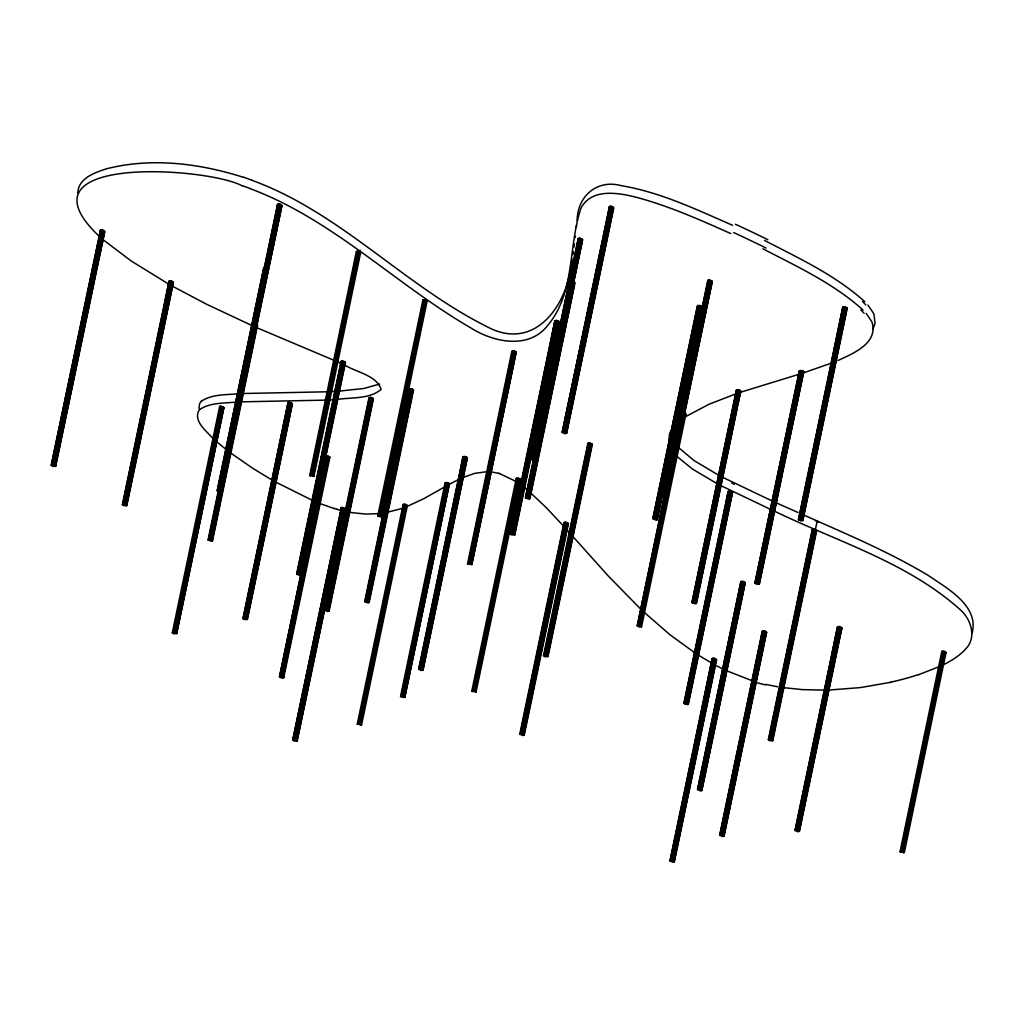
<?xml version="1.0" encoding="UTF-8"?>
<svg xmlns="http://www.w3.org/2000/svg" width="1025" height="1025" viewBox="0 0 1025 1025"><rect width="100%" height="100%" fill="white"/><g stroke="black" fill="none" stroke-linecap="round" stroke-linejoin="round"><path stroke-width="1.5" d="M467.554 563.801L469.757 563.045L471.846 564.596L467.554 563.801L511.923 351.024L514.089 350.819L516.177 352.382L471.846 564.596M77.823 193.43C77.721 178.517 94.736 172.584 106.587 168.779C151.674 157.261 199.785 163.385 243.63 177.376M309.678 475.485L311.895 474.742L313.97 476.279L309.678 475.485L356.38 251.522L358.558 251.343L360.569 253.201M404.824 697.32L402.774 695.77L400.57 695.975L401.313 697.103L404.824 697.32L449.347 484.223C449.667 482.544 444.273 481.724 445.401 483.518M356.38 251.522L357.097 252.893M683.842 413.062L685.93 414.074L641.548 626.813L639.344 627.005L637.319 625.455L709.3 279.966L712.247 281.478L667.506 495.626L664.584 495.959L662.996 494.844L707.762 280.568L709.3 279.966M641.548 626.813L640.83 625.686L637.319 625.455M685.93 414.074L685.02 414.894M900.04 851.724L902.295 851.006L904.319 852.557L900.04 851.724L941.821 651.426L944.025 651.259L946.075 652.413L904.319 852.557M575.281 237.441L575.409 236.301M576.345 227.268L576.588 225.052M941.911 651.4L942.513 652.694M946.062 652.579L945.281 653.258M574.09 246.999L574.5 243.937M577.126 220.695C577.203 196.813 596.524 178.914 621.265 185.666C660.356 192.175 696.513 209.625 732.58 225.269M572.962 254.623L573.449 251.573M571.655 262.195L572.219 259.184M407.348 505.773L405.4 504.313L403.261 504.748M357.264 724.111L359.621 723.432L361.543 724.995L357.264 724.111L403.197 504.197M571.373 263.707C566.774 306.757 533.91 352.216 486.644 326.501C403.952 285.129 339.967 212.278 251.907 180.31M51.25 465.35L100.347 230.343L101.821 229.728L104.742 231.599L55.76 466.08L52.89 466.452L51.25 465.35L100.732 229.818M52.057 464.389L52.711 461.263M54.338 453.447L58.912 431.589M61.526 419.084L63.153 411.281M63.486 409.718L65.113 401.915M65.767 398.789L67.073 392.537M69.674 380.044L73.262 362.863M76.862 345.681L79.463 333.189M80.117 330.063L81.103 325.386M84.037 311.318L86.651 298.826M86.971 297.263L87.625 294.149M91.212 276.968L92.839 269.152M93.172 267.589L93.826 264.463M94.479 261.349L95.786 255.097M51.622 464.889L52.723 464.748L101.821 229.728M55.76 466.08L54.12 464.966L103.179 230.112M55.273 465.478L104.294 230.83M55.376 466.542L66.804 411.871M67.125 410.308L73.006 382.197M73.326 380.634L96.491 269.742M96.824 268.178L104.742 231.599M122.411 504.415L169.061 281.145L170.983 280.824L173.404 282.657L126.844 505.53L123.551 505.556L122.411 504.415L125.716 504.39L126.844 505.53M122.59 504.992L139.887 422.21M140.207 420.647L163.372 309.755M163.705 308.192L169.061 281.145M123.09 504.057L169.727 280.773M124.345 504.044L170.983 280.824M125.716 504.39L172.328 281.298M126.178 505.889L128.138 496.523M129.765 488.707L132.046 477.778M132.699 474.652L135.313 462.16M138.9 444.978L142.488 427.797M145.102 415.304L146.408 409.052M147.062 405.938L149.676 393.433M153.263 376.265L157.824 354.394M159.464 346.591L160.758 340.338M161.412 337.212L165.012 320.031M167.613 307.564L170.176 295.303M126.677 504.953L173.251 281.99M172.29 632.848L219.709 406.195L220.631 406.156L223.886 407.553L176.723 633.322L174.212 633.911L172.29 632.848L173.43 632.118L176.723 633.322M174.263 627.197L174.916 624.084M182.745 586.595L184.052 580.342M188.613 558.484L189.266 555.358M196.774 519.432L198.402 511.629M202.976 489.758L204.603 481.955M211.457 449.155L212.764 442.903M218.312 416.355L218.966 413.229M173.43 632.118L220.631 406.156M174.801 632.258L221.964 406.477M176.057 632.72L223.207 407.002M176.543 633.822L223.886 407.566M217.159 490.68L218.402 489.988L221.631 491.231L219.017 491.757L217.159 490.68L263.694 267.948L264.963 267.141L262.4 279.402M217.403 490.193L263.95 267.358M228.524 438.995L277.493 204.564L278.967 203.834L281.926 205.641L233.034 439.712L230.189 440.109L228.524 438.995L229.972 438.38L233.034 439.712M217.774 491.282L218.761 486.593M220.388 478.79L221.041 475.664M221.695 472.538L223.002 466.298M227.563 444.427L277.877 203.988M218.402 489.988L230.151 433.754M230.471 432.191L232.111 424.388M232.765 421.262L234.072 415.023M234.712 411.896L240.26 385.349M241.9 377.533L246.461 355.662M249.075 343.17L253.636 321.312M253.969 319.749L254.623 316.623M256.25 308.807L260.798 287.064M256.891 324.374L257.582 325.233L212.572 540.662L210.881 541.162L208.075 539.739L218.517 489.771M231.637 427.105L234.892 411.486M238.812 392.742L240.439 384.939M240.772 383.376L241.426 380.249M245.987 358.378L246.641 355.265M246.974 353.702L247.627 350.576M248.268 347.449L249.575 341.21M253.162 324.028L255.776 311.523M260.35 289.665L261.977 281.849M262.631 278.736L263.938 272.483M267.525 255.302L270.139 242.81M271.766 234.994L273.073 228.754M274.7 220.939L276.007 214.699M276.981 210.022L277.493 204.564M208.421 540.342L218.863 490.36M229.972 438.38L278.967 203.834M219.786 490.155L230.548 438.61M208.075 539.739L209.766 539.24L219.875 490.821M231.355 438.597L280.338 204.167M221.016 490.629L231.458 440.648M212.572 540.662L211.15 539.522L222.566 484.863M222.899 483.3L228.767 455.19M229.1 453.627L232.355 438.008M221.387 491.718L281.465 204.859M232.675 440.173L244.091 385.502M244.411 383.952L250.292 355.829M250.612 354.266L261.708 301.171M262.028 299.608L281.926 205.641M212.06 541.072L257.249 324.579M242.976 618.306L288.051 402.569L289.998 402.428L292.42 403.888L247.384 619.472L244.04 619.446L242.976 618.306L246.32 618.331L247.384 619.472M243.117 618.882L260.734 534.538M261.067 532.974L288.051 402.569M243.681 617.96L288.73 402.325M244.962 617.972L289.998 402.428M246.32 618.331L291.343 402.838M249.626 605.762L250.92 599.51M251.573 596.396L252.227 593.27M252.56 591.707L254.187 583.891M257.775 566.71L258.428 563.596M258.761 562.033L261.362 549.541M264.296 535.473L265.283 530.796M265.936 527.67L268.55 515.178M272.137 497.996L275.725 480.815M278.339 468.322L280.619 457.393M281.273 454.267L281.926 451.141M282.247 449.578L282.9 446.452M286.488 429.27L289.012 417.213M290.523 409.962L291.126 407.053M247.256 618.908L292.279 403.402M310.562 474.652L357.238 251.215M310.472 476.074L311.126 472.948M311.895 474.742L358.558 251.343M313.214 475.152L360.198 250.254M313.125 476.561L314.432 470.321M315.085 467.195L316.712 459.392M321.286 437.521L322.593 431.269M335.636 368.795L336.29 365.682M336.623 364.118L337.917 357.866M344.772 325.066L345.425 321.94M358.109 261.26L358.75 258.172M313.97 476.279L360.621 252.598M296.648 573.91L341.018 361.466L342.837 361.031L345.489 362.53L301.119 574.923L299.313 575.371L296.648 573.91L298.454 573.475L301.119 574.923M296.904 574.5L302.785 546.389M303.105 544.826L310.934 507.337M311.587 504.21L314.201 491.718M314.534 490.155L320.402 462.044M320.722 460.481L325.297 438.623M326.27 433.934L337.699 379.276M338.019 377.713L339.659 369.884M340.313 366.758L341.03 361.479M297.224 573.526L341.62 361.069M298.454 573.475L342.837 361.031M299.838 573.782L344.221 361.351M279.441 676.808L282.067 676.282L283.912 677.358L281.286 677.884L279.441 676.808L345.233 361.928M279.684 676.321L308.717 537.318M309.05 535.755L314.918 507.644M315.252 506.081L325.745 455.856L328.051 456.125L329.896 457.227L283.669 677.858M284.95 653.988L285.603 650.862M292.125 619.625L293.765 611.822M299.313 585.262L299.966 582.136M280.683 676.116L326.706 455.817M282.067 676.282L328.051 456.125M282.669 678.05L283.656 673.374M283.297 676.756L329.268 456.663M329.127 610.99L326.36 609.567L324.63 610.042L327.385 611.464L329.127 610.99L373.459 398.789L370.691 397.367L368.962 397.841L297.237 740.755L294.457 741.178L292.74 740.088L341.312 507.606L345.668 508.951M292.74 740.088L341.594 507.324M296.199 726.623L296.853 723.509M297.506 720.383L298.813 714.13M299.146 712.567L299.8 709.454M303.387 692.272L305.014 684.457M305.347 682.893L305.988 679.767M306.642 676.654L307.948 670.401M311.869 651.657L314.15 640.727M317.737 623.546L320.351 611.054M324.912 589.183L328.512 572.001M332.1 554.832L334.381 543.891M339.275 520.469L339.928 517.343M340.249 515.78L341.312 507.606M293.073 739.614L294.137 739.448L342.619 507.401M297.237 740.755L295.52 739.653L343.964 507.811M296.712 740.152L345.13 508.4M296.904 741.229L320.082 630.337M320.402 628.773L324.323 610.029M326.924 597.537L327.577 594.41M335.085 558.497L335.739 555.371M341.287 528.823L341.94 525.697M324.951 610.631L369.5 397.431M326.36 609.567L370.691 397.367M327.757 609.862L372.088 397.662M328.589 611.4L373.138 398.2M377.7 516.139L422.941 299.812L425.247 299.736L427.169 300.927L381.966 517.087L377.7 516.139L380.16 515.511L381.966 517.087M390.794 457.381L392.101 451.141M396.662 429.27L398.302 421.467M411.345 358.993L412.652 352.741M418.2 326.193L418.853 323.067M421.326 311.228L421.928 308.32M378.802 515.383L423.889 299.569M380.16 515.511L425.247 299.736M381.428 515.972L426.502 300.261M388.526 487.387L409.039 389.192L412.165 389.013L413.536 390.153L369.205 602.341L367.475 602.828L364.708 601.393L388.206 488.938M365.028 601.982L409.577 388.795M364.708 601.393L366.438 600.919L410.769 388.718M369.205 602.341L367.834 601.214L412.165 389.013M368.667 602.751L413.216 389.564M358.263 723.33L404.068 504.069M359.621 723.432L405.4 504.313M360.646 725.252L406.669 504.838M361.543 724.995L407.412 505.428M400.532 696.513L445.119 482.775M401.428 695.693L445.965 482.544M402.774 695.77L447.284 482.673M404.081 696.193L448.591 483.121M403.965 697.602L405.593 689.799M406.246 686.673L406.899 683.547M412.447 656.999L413.754 650.747M420.609 617.947L421.262 614.821M426.81 588.273L427.463 585.147M427.784 583.584L428.437 580.47M434.959 549.233L435.612 546.107M441.16 519.56L442.467 513.307M446.323 494.857L446.938 491.885M404.862 696.782L449.373 483.71M418.661 669.005L462.993 456.817L464.978 456.471L467.4 457.983L423.069 670.171L421.083 670.517L418.661 669.005L420.647 668.672L423.069 670.171M418.802 669.581L436.086 586.8M436.419 585.237L442.287 557.126M442.621 555.563L459.584 474.344M459.905 472.794L462.993 456.817M419.366 668.659L463.697 456.471M420.647 668.672L464.978 456.471M422.005 669.03L466.337 456.83M422.697 668.953L423.338 665.84M426.938 648.658L429.219 637.717M429.872 634.603L430.526 631.477M433.127 618.985L433.78 615.858M436.073 604.929L438.674 592.424M441.288 579.932L443.569 569.003M444.222 565.877L445.862 558.074M447.489 550.258L448.796 544.006M450.423 536.203L453.037 523.711M456.625 506.529L457.278 503.403M457.598 501.84L460.212 489.348M461.839 481.545L463.146 475.292M464.761 467.567L466.375 459.866M422.928 669.607L467.259 457.406M468.425 562.968L512.756 350.742M468.361 564.391L469.014 561.264M469.757 563.045L514.089 350.819M471.077 563.455L515.408 351.242M472.961 555.512L474.268 549.259M481.122 516.459L482.749 508.656M487.323 486.785L488.63 480.533M495.485 447.733L497.112 439.93M501.673 418.059L502.98 411.819M510.809 374.33L511.462 371.204M471.872 564.045L516.203 351.831M471.795 691.068L516.28 478.368L518.586 478.265L520.546 479.316L476.061 692.003L471.795 691.068L474.255 690.44L476.061 692.003M472.487 691.657L474.114 683.854M478.688 661.983L479.341 658.857M493.371 591.707L494.678 585.454M502.173 549.528L502.827 546.415M507.721 522.981L509.028 516.741M472.897 690.312L517.215 478.124M474.255 690.44L518.586 478.265M475.523 690.901L519.854 478.713M510.347 533.82L554.845 320.863L556.652 320.415L559.304 321.965L514.832 534.845L511.629 534.96L510.347 533.82L513.551 533.705L514.832 534.845M510.617 534.409L516.164 507.849M516.485 506.299L522.366 478.175M522.686 476.612L528.234 450.065M528.554 448.502L539.65 395.407M539.983 393.843L545.851 365.733M546.184 364.17L554.845 320.863M510.95 533.436L555.435 320.466M512.167 533.384L556.652 320.415M513.551 533.705L558.036 320.761M514.563 534.256L559.048 321.35M531.988 459.7L578.138 238.774L579.599 238.082L582.597 239.696L536.485 460.404L533.653 460.802L531.988 459.7L578.51 238.236M536.075 443.107L538.356 432.178M539.329 427.489L540.636 421.249M543.25 408.757L543.903 405.631M544.224 404.068L546.837 391.576M550.425 374.394L553.039 361.902M553.692 358.776L554.999 352.523M557.613 340.031L561.2 322.849M564.788 305.668L567.402 293.176M568.042 290.049L569.349 283.81M571.963 271.317L573.59 263.502M573.91 262.003L575.473 254.495M577.049 246.987L578.138 238.774M573.462 281.683L575.012 282.938L529.989 498.483L528.452 499.06L525.466 497.702L533.308 460.225M532.347 459.226L533.423 459.085L579.599 238.082M525.466 497.702L533.397 461.34M525.915 498.304L527.222 492.051M527.875 488.938L530.489 476.433M531.796 470.193L533.423 462.377M525.889 497.253L527.004 497.125L534.512 461.212M536.485 460.404L534.819 459.303L580.97 238.377M535.985 459.802L582.123 238.992M529.989 498.483L528.4 497.368L582.597 239.696M529.541 497.894L574.589 282.272M529.566 498.932L541.315 442.71M541.636 441.147L552.731 388.052M553.064 386.489L558.933 358.366M559.266 356.815L574.269 284.976M612.694 206.807L613.68 208.216L566.658 433.344L564.673 433.69L562.238 432.191L609.35 206.678L609.465 207.37M562.379 432.755L568.26 404.644M568.58 403.081L579.676 349.973M579.996 348.41L603.174 237.531M603.494 235.968L609.363 207.857M562.238 432.191L610.067 206.281L611.336 206.32L612.668 206.794L565.582 432.204L566.658 433.344M562.943 431.833L564.224 431.845L611.336 206.32M567.261 427.451L568.888 419.635M573.449 397.764L576.063 385.272M579.65 368.09L580.957 361.851M581.611 358.724L583.238 350.922M587.812 329.051L589.439 321.235M589.772 319.685L590.426 316.558M594.013 299.377L595.32 293.124M595.973 289.998L598.574 277.506M602.162 260.324L605.762 243.143M608.363 230.651L609.67 224.411M610.323 221.285L612.976 208.626M566.518 432.781L613.565 207.524M519.79 734.041L563.955 522.648L565.723 522.186L568.427 523.685L524.275 735.027L522.507 735.489L519.79 734.041L521.558 733.592L524.275 735.027M520.354 733.644L564.519 522.238M521.558 733.592L565.723 522.186M522.942 733.887L567.107 522.507M523.711 735.425L568.145 523.07M543.506 655.628L587.837 443.428L589.58 442.954L592.335 444.389L548.003 656.577L544.877 656.769L543.506 655.628L545.249 655.154L548.003 656.577M544.057 655.218L588.388 443.031M545.249 655.154L589.58 442.954M546.632 655.449L590.964 443.248M547.696 655.987L592.027 443.799M652.874 518.701L697.333 305.886L700.267 305.553L701.843 306.718L657.397 519.483L655.859 520.059L652.874 518.701L697.756 305.424M654.962 511.488L657.563 498.996M658.217 495.869L660.497 484.94M662.137 477.137L664.738 464.632M665.071 463.069L666.698 455.267M669.312 442.774L670.939 434.959M671.272 433.396L672.9 425.593M673.553 422.467L674.86 416.227M676.82 406.848L681.061 386.54M683.675 374.048L687.262 356.867M688.569 350.627L689.21 347.501M690.85 339.685L694.438 322.516M695.962 315.239L696.564 312.33M653.297 518.253L654.411 518.125L698.871 305.296M657.397 519.483L655.808 518.368L700.267 305.553M656.948 518.893L701.395 306.103M656.974 519.931L662.522 493.384M662.842 491.821L666.442 474.639M667.096 471.513L668.723 463.71M669.043 462.147L674.591 435.599M675.244 432.473L680.472 407.489M681.446 402.799L686.02 380.928M686.34 379.365L688.954 366.873M689.607 363.747L692.208 351.255M692.541 349.692L695.155 337.199M695.808 334.073L701.843 306.718M662.996 494.844L708.185 280.081M663.444 495.447L666.698 479.828M669.312 467.336L672.9 450.154M673.553 447.028L674.86 440.776M676.487 432.973L681.061 411.102M683.675 398.61L686.929 382.991M687.916 378.302L689.223 372.062M690.85 364.247L692.477 356.444M692.81 354.881L695.411 342.388M698.025 329.883L698.678 326.77M699.012 325.207L701.613 312.715M702.266 309.588L703.573 303.336M705.162 295.751L705.764 292.843M707.288 285.578L707.891 282.682M637.268 625.993L664.674 494.793M638.178 625.173L665.251 495.536M638.037 626.582L639.023 621.893M667.506 495.626L665.93 494.511L710.684 280.235M639.51 625.263L666.596 495.626M667.057 495.037L711.811 280.812M667.096 496.074L672.643 469.527M672.964 467.964L678.832 439.853M679.165 438.29L712.247 281.478M640.83 625.686L685.161 413.485M691.99 602.508L736.322 390.307L739.102 389.872L740.819 390.973L696.488 603.161L695.104 603.802L691.99 602.508L736.642 389.833M692.528 603.097L693.502 598.421M695.129 590.605L696.436 584.365M699.05 571.86L699.703 568.747M700.357 565.621L702.637 554.692M706.225 537.51L708.839 525.018M710.146 518.765L710.799 515.639M713.4 503.147L714.053 500.021M714.707 496.894L716.014 490.655M716.347 489.092L717 485.965M720.588 468.784L723.189 456.292M723.842 453.165L725.149 446.926M727.763 434.421L731.35 417.252M734.925 400.147L736.527 392.447M692.311 602.034L693.374 601.867L737.705 389.667M696.488 603.161L694.771 602.072L739.102 389.872M695.949 602.572L740.281 390.371M696.167 603.635L707.583 548.977M707.903 547.414L731.068 436.522M731.402 434.959L737.27 406.848M737.59 405.311L740.819 390.973M683.918 703.163L728.134 491.513L730.133 491.18L732.516 492.73L688.313 704.329L684.956 704.303L683.918 703.163L685.917 702.83L688.313 704.329M684.367 702.163L701.664 619.382M701.984 617.819L718.948 536.613M719.281 535.05L725.149 506.939M725.457 505.453L728.134 491.513M684.636 702.817L728.852 491.167M685.917 702.83L730.133 491.18M687.275 703.188L731.478 491.564M687.596 704.675L690.863 689.056M695.424 667.198L698.038 654.693M701.625 637.512L705.213 620.343M709.787 598.472L712.401 585.98M715.988 568.798L716.642 565.672M716.962 564.109L718.269 557.869M718.922 554.743L720.549 546.927M724.137 529.746L727.737 512.577M730.261 500.482L732.516 492.73M688.185 703.765L732.401 492.154M669.953 860.654L712.17 658.524L714.13 658.217L716.552 659.895L674.373 861.794L672.413 862.14L669.953 860.654L671.913 860.295L674.373 861.794M670.107 861.218L675.975 833.107M676.308 831.544L693.272 750.326M693.592 748.775L699.473 720.652M699.793 719.089L712.17 658.524M670.645 860.295L712.862 658.178M671.913 860.295L714.13 658.217M673.271 860.654L715.476 658.639M674.988 855.901L679.549 834.03M681.189 826.227L682.483 819.974M683.137 816.848L686.724 799.679M689.338 787.174L690.978 779.372M691.298 777.808L693.912 765.316M695.539 757.501L696.846 751.261M697.5 748.135L701.087 730.953M703.701 718.461L708.262 696.59M709.902 688.787L711.196 682.535M711.85 679.408L714.463 666.916M674.219 861.218L716.398 659.28M697.525 789.263L740.896 581.649L742.933 581.342L745.252 582.969L701.907 790.467L699.883 790.775L697.525 789.263L700.908 789.327L701.907 790.467M697.628 789.827L703.509 761.703M703.829 760.153L740.896 581.649M698.268 788.93L741.639 581.303M699.562 788.955L742.933 581.342M700.908 789.327L744.278 581.752M701.177 790.8L703.124 781.422M707.698 759.563L710.312 747.058M713.9 729.89L715.207 723.637M715.86 720.511L717.487 712.708M722.061 690.837L724.662 678.345M728.25 661.163L729.557 654.911M730.543 650.234L731.837 643.982M736.411 622.124L739.025 609.619M742.6 592.476L743.881 586.377M701.805 789.903L745.162 582.367M754.938 583.174L799.269 370.973L802.062 370.55L803.767 371.652L759.435 583.84L756.655 584.276L754.938 583.174L799.603 370.512M756.45 579.087L760.038 561.905M763.625 544.723L765.252 536.921M767.546 525.992L768.186 522.865M770.8 510.373L771.453 507.247M772.107 504.121L774.387 493.192M777.975 476.01L778.628 472.884M778.962 471.321L780.589 463.518M781.242 460.392L782.549 454.139M785.163 441.647L785.816 438.521M786.47 435.394L788.75 424.465M792.338 407.284L794.952 394.792M795.605 391.665L796.579 386.989M755.271 582.7L756.335 582.546L800.666 370.345M759.435 583.84L757.731 582.751L802.062 370.55M758.91 583.251L803.241 371.05M759.102 584.314L764.983 556.203M765.303 554.64L782.28 473.422M782.6 471.872L788.468 443.748M788.802 442.185L803.767 371.652M719.678 834.965L762.241 631.208L764.214 630.836L766.623 632.528L724.098 836.118L722.138 836.464L719.678 834.965L721.638 834.619L724.098 836.118M719.832 835.542L731.248 780.871M731.581 779.308L737.449 751.197M737.782 749.634L760.947 638.754M761.229 637.371L762.254 631.221M720.37 834.619L762.946 630.823M721.638 834.619L764.214 630.836M723.009 834.965L765.56 631.246M723.407 836.464L725.687 825.535M728.301 813.043L728.954 809.917M730.261 803.664L732.875 791.172M736.462 773.99L740.05 756.809M742.664 744.317L743.958 738.064M744.611 734.951L746.905 724.009M750.812 705.264L752.452 697.461M752.773 695.898L754.4 688.095M757.014 675.59L758.321 669.351M758.974 666.224L761.588 653.732M765.086 636.961L765.649 634.257M723.945 835.542L766.482 631.9M798.449 519.432L842.793 307.18L844.767 306.847L847.201 308.358L802.87 520.585L800.884 520.931L798.449 519.432L801.793 519.444L802.87 520.585M798.59 519.995L804.138 493.448M804.471 491.885L827.636 380.993M827.957 379.429L842.793 307.18M799.154 519.086L843.498 306.834M800.435 519.086L844.767 306.847M801.793 519.444L846.137 307.205M804.125 511.565L807.713 494.383M812.274 472.525L813.914 464.709M814.234 463.146L814.888 460.02M818.475 442.851L822.063 425.67M826.637 403.799L829.238 391.307M832.838 374.125L836.426 356.943M840.987 335.085L843.28 324.143M802.729 520.021L847.06 307.782M768.353 739.55L812.223 529.579L814.029 529.118L816.694 530.655L772.837 740.55L769.647 740.691L768.353 739.55L770.159 739.102L772.837 740.55M768.635 740.127L774.503 712.016M774.823 710.453L779.397 688.595M780.704 682.342L791.8 629.248M792.12 627.684L798.001 599.561M798.321 598.011L812.184 531.655M768.942 739.153L812.812 529.169M770.159 739.102L814.029 529.118M771.543 739.422L817.143 521.123L815.49 520.803M772.248 740.947L816.425 530.04M795.028 830.135L837.502 626.877L839.462 626.518L841.884 628.197L799.449 831.275L797.488 831.634L795.028 830.135L796.989 829.789L799.449 831.275M795.182 830.711L818.36 719.819M818.68 718.256L824.548 690.145M824.882 688.582L837.502 626.877M795.72 829.789L838.194 626.506M796.989 829.789L839.462 626.518M798.36 830.135L840.808 626.928M798.77 831.634L800.397 823.818M802.024 816.015L804.638 803.523M808.225 786.342L809.532 780.089M810.506 775.413L811.813 769.16M816.387 747.289L818.988 734.797M822.588 717.615L823.882 711.376M824.536 708.249L826.176 700.434M830.737 678.576L834.004 662.957M836.938 648.902L839.552 636.41M839.872 634.847L841.884 628.197M799.295 830.711L841.743 627.569M900.962 850.917L942.692 651.131M900.808 852.313L901.462 849.2M902.295 851.006L944.025 651.259M903.461 852.826L945.319 651.746M422.941 299.812L423.287 300.902M516.28 478.368L516.433 479.149M873.082 328.871L875.017 323.387L874.017 314.585A94.031 35.529 11.8 0 0 873.364 313.048L867.906 305.027M972.059 633.347C979.477 605.98 947.51 588.645 928.612 575.666C888.918 551.745 845.984 533.858 803.741 515.011M329.896 457.227L328.718 457.65M325.745 455.856L326.142 456.791M672.118 429.001L669.415 434.498L668.966 442.813M676.795 423.543L678.858 421.711M257.582 325.233L256.788 325.694M201.541 401.121C212.073 394.113 225.654 394.984 237.762 393.767M199.798 409.449C210.33 402.441 223.911 403.312 236.032 402.095M413.536 390.153L412.345 390.589M568.427 523.685L567.235 524.121M559.304 321.965L558.01 322.388M685.494 416.701L708.928 404.273L736.373 393.677M444.607 486.952L423.786 498.675L406.605 506.683M609.363 206.678L610.067 206.281M172.738 283.028L173.404 282.657M765.931 632.912L766.623 632.528M449.667 484.12L458.06 479.764M715.873 660.254L716.552 659.895M943.436 664.725C951.507 660.677 959.413 655.923 965.486 649.145C976.697 638.101 971.508 620.292 961.13 610.516C908.393 562.623 837.745 541.866 774.721 511.27M847.201 308.358L845.804 308.704M379.66 384.042L363.811 388.488L338.493 391.178M744.522 583.315L745.252 582.969M837.95 360.531C852.8 353.574 877.797 343.683 872.275 322.913A94.031 35.529 11.8 0 0 871.596 321.376L866.163 313.355M939.771 666.455L918.567 674.719M463.069 477.458L474.78 473.345L486.619 471.705M832.223 362.824L803.293 372.946M292.42 403.901L291.741 404.145M515.344 352.664L516.177 352.382M741.011 392.088L799.026 374.279M401.48 508.592L386.297 512.564M448.502 484.453L449.347 484.223M891.225 682.202L860.423 687.583L828.982 690.043M581.303 240.35L582.226 240.222M406.451 505.978L407.322 505.863M663.406 494.396L665.93 494.511M378.789 513.627L366.13 514.102L350.768 512.526M336.751 399.507C351.268 397.162 369.333 399.43 381.108 389.398C376.636 375.163 356.123 372.37 344.618 364.951M331.126 391.614L334.855 391.409M329.384 399.942L333.112 399.737M327.334 391.793L244.104 393.498M325.591 400.122L242.361 401.826M223.706 407.924L222.822 407.95M824.817 690.12L802.498 689.62L783.138 687.596M731.645 482.852L734.233 484.3M731.132 493.076L731.799 493.076M693.374 601.867L694.771 602.072M756.335 582.546L757.731 582.751M294.137 739.448L295.52 739.653M491.757 471.974L498.714 473.345M533.423 459.085L534.819 459.303M52.723 464.748L54.12 464.966M654.411 518.125L655.808 518.368M527.004 497.125L528.4 497.368M777.668 686.776L765.521 684.38M209.766 539.24L211.15 539.522M366.438 600.919L367.834 601.214M564.224 431.845L565.582 432.204M336.93 509.348L339.775 510.13M499.598 473.601L514.934 480.943M241.887 185.704C207.767 167.216 10.929 153.481 99.797 236.852M334.035 508.502L319.569 503.39M752.388 680.818L726.136 670.555M250.164 188.638C332.856 219.504 395.535 284.271 470.859 327.949C493.794 342.478 529.297 349.833 548.055 325.015C575.448 291.856 568.029 246.282 581.06 207.998C592.027 187.434 619.856 192.943 638.421 197.838C670.324 206.627 700.69 220.119 730.838 233.597M737.385 391.127L736.322 390.307M333.304 360.031L256.57 327.59M313.343 500.841L275.379 481.917M337.199 361.697L340.966 363.35M798.091 512.526L775.207 502.378M252.342 325.719L206.717 304.31L171.905 285.911M772.735 501.263L721.728 476.868M770.992 509.592L719.986 485.197M764.599 240.478C799.282 258.428 835.542 275.289 864.78 301.696M762.869 248.806C797.54 266.756 833.799 283.618 863.037 310.024M716.565 665.802L723.701 669.428M708.621 281.439L707.762 280.568M588.632 444.273L587.837 443.428M719.332 475.6L694.207 460.686L677.666 446.823M716.424 483.3L692.464 469.027L677.704 457.086M712.349 663.483L697.243 654.45M168.254 283.835L131.315 261.067L102.884 239.555M817.143 521.123L818.36 522.186M813.03 530.502L812.223 529.579M271.151 479.508L252.675 468.246L230.471 452.871M463.133 457.381L464.056 457.957M695.898 653.591L670.043 634.808L643.713 611.912M712.324 659.139L713.08 659.652M762.382 631.836L763.087 632.322M524.313 487.631L526.235 489.156M216.595 441.66L225.538 449.065M530.104 492.397L546.107 507.503L563.519 526.043M640.279 608.683L607.953 575.64L572.706 536.28M212.636 438.072C206.204 430.923 193.187 421.108 198.953 410.308A100.258 25.151 16.9 0 1 199.76 409.436M566.159 528.964L569.708 532.91M100.347 230.343L100.796 231.112M670.376 431.692L670.709 434.485M199.055 408.36L199.516 403.888L200.695 401.979A100.258 25.151 16.9 0 1 201.502 401.108M733.669 232.573A435.561 125.832 18.7 0 1 766.085 248.05M860.808 309.96A122.705 43.422 14.7 0 1 864.101 313.24M672.592 451.282A93.48 35.337 11.7 0 1 671.67 449.86M918.413 674.629A387.591 162.924 14.5 0 1 891.058 682.099M765.47 684.867A80.693 36.298 14.7 0 1 757.437 682.829M498.752 473.307A18.143 6.932 11.7 0 1 499.636 473.563M336.866 509.246A48.162 13.351 21.2 0 1 333.983 508.387M241.913 185.602A122.654 56.324 19.1 0 1 250.215 188.536M735.412 224.244A435.561 125.832 18.7 0 1 767.827 239.722M862.538 301.619A122.705 43.422 14.7 0 1 865.843 304.912M673.822 442.236A93.48 35.35 11.7 0 1 672.592 440.097M243.655 177.274A122.654 56.324 19.1 0 1 251.958 180.208"/></g></svg>
